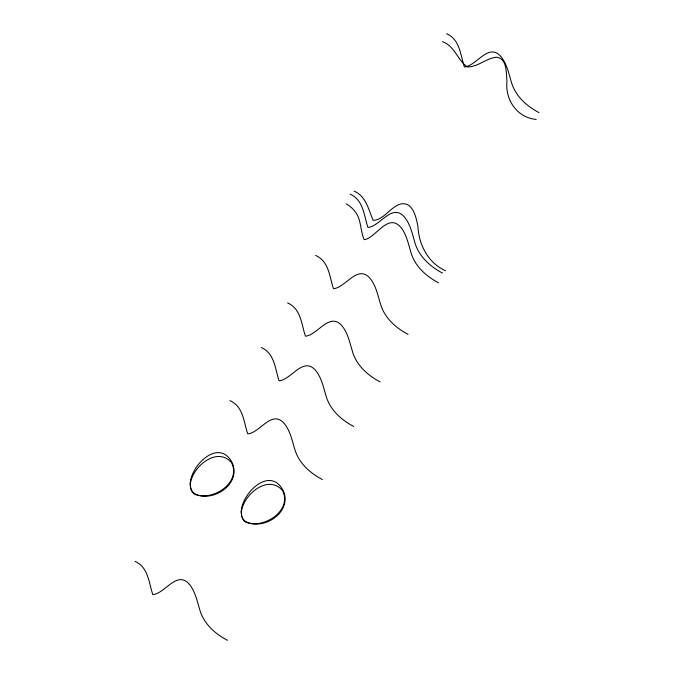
<?xml version="1.0" encoding="UTF-8"?>
<svg xmlns="http://www.w3.org/2000/svg" width="674" height="674" viewBox="0 0 674 674"><rect width="100%" height="100%" fill="white"/><g stroke="black" fill="none" stroke-linecap="round" stroke-linejoin="round"><path stroke-width="1.01" d="M536.192 119.433C516.865 117.689 504.893 99.491 506.991 81.091C506.006 73.078 507.379 58.301 496.452 57.223C486.055 58.284 477.782 67.181 467.192 66.937C457.688 60.23 454.664 45.942 442.388 41.645M538.998 112.617C526.529 106.096 515.13 95.792 511.296 81.824C508.718 73.255 506.89 64.055 501.186 56.886C488.667 41.771 476.552 66.153 464.394 66.945C460.384 55.234 460.106 39.623 446.592 33.7M442.523 273.08C430.063 266.559 418.655 256.255 414.822 242.286C412.252 233.718 410.415 224.518 404.72 217.348C392.201 202.234 380.077 226.616 367.928 227.408C363.918 215.697 363.64 200.085 350.126 194.163M438.513 282.785C426.044 276.264 414.645 265.96 410.811 251.992C408.233 243.449 406.447 234.249 400.71 227.13C387.954 212.908 376.581 236.869 364.828 239.658L364.002 239.304C359.992 230.179 361.593 218.528 354.238 210.6A25.755 22.714 13.2 0 0 346.124 203.86M408.065 334.355C395.596 327.834 384.188 317.53 380.355 303.561C377.785 294.993 375.957 285.793 370.253 278.623C357.734 263.509 345.619 287.891 333.462 288.683C329.451 276.972 329.173 261.36 315.659 255.438M380.026 381.838C367.557 375.317 356.158 365.013 352.325 351.044C349.747 342.476 347.919 333.276 342.215 326.106C329.696 310.992 317.58 335.374 305.423 336.166C301.413 324.455 301.135 308.835 287.621 302.921M353.673 426.457C341.213 419.936 329.805 409.632 325.972 395.663C323.402 387.095 321.565 377.895 315.87 370.725C303.351 355.611 291.227 379.993 279.07 380.785C275.068 369.074 274.79 353.462 261.276 347.54M322.332 479.543C309.863 473.022 298.464 462.718 294.631 448.749C292.053 440.181 290.224 430.981 284.521 423.811C272.001 408.697 259.886 433.079 247.729 433.871C243.718 422.16 243.44 406.54 229.935 400.626M227.408 640.3C214.939 633.779 203.531 623.475 199.698 609.507C197.128 600.938 195.3 591.738 189.596 584.569C177.077 569.454 164.962 593.836 152.804 594.628C148.794 582.917 148.516 567.306 135.002 561.383M445.598 270.779C428.074 262.961 418.857 244.788 417.914 226.329C416.17 217.609 413.196 201.998 401.266 203.843C390.532 206.311 383.894 220.288 373.118 220.297C368.552 209.69 366.167 196.311 354.086 191.087M190.228 483.485L190.624 487.74L191.534 490.183A10.877 10.262 -61.7 0 0 193.868 493.157C211.813 503.908 241.865 484.227 232.201 462.785C219.244 437.561 191.028 464.984 190.228 483.485M241.25 511.364L241.637 515.618L242.556 518.062A10.877 10.262 -61.7 0 0 244.889 521.036C262.835 531.786 292.887 512.105 283.223 490.664C270.257 465.439 242.042 492.863 241.25 511.364M190.27 484.505L190.649 488.524L192.2 491.877A8.872 8.332 23.4 0 0 194.887 494.371C212.453 501.49 241.629 482.837 231.527 462.676C216.986 445.708 191.837 467.141 190.27 484.505M241.292 512.383L241.671 516.402L243.213 519.755A8.872 8.332 23.4 0 0 245.909 522.249C263.475 529.368 292.651 510.715 282.549 490.554C268.008 473.586 242.851 495.019 241.292 512.383"/></g></svg>
